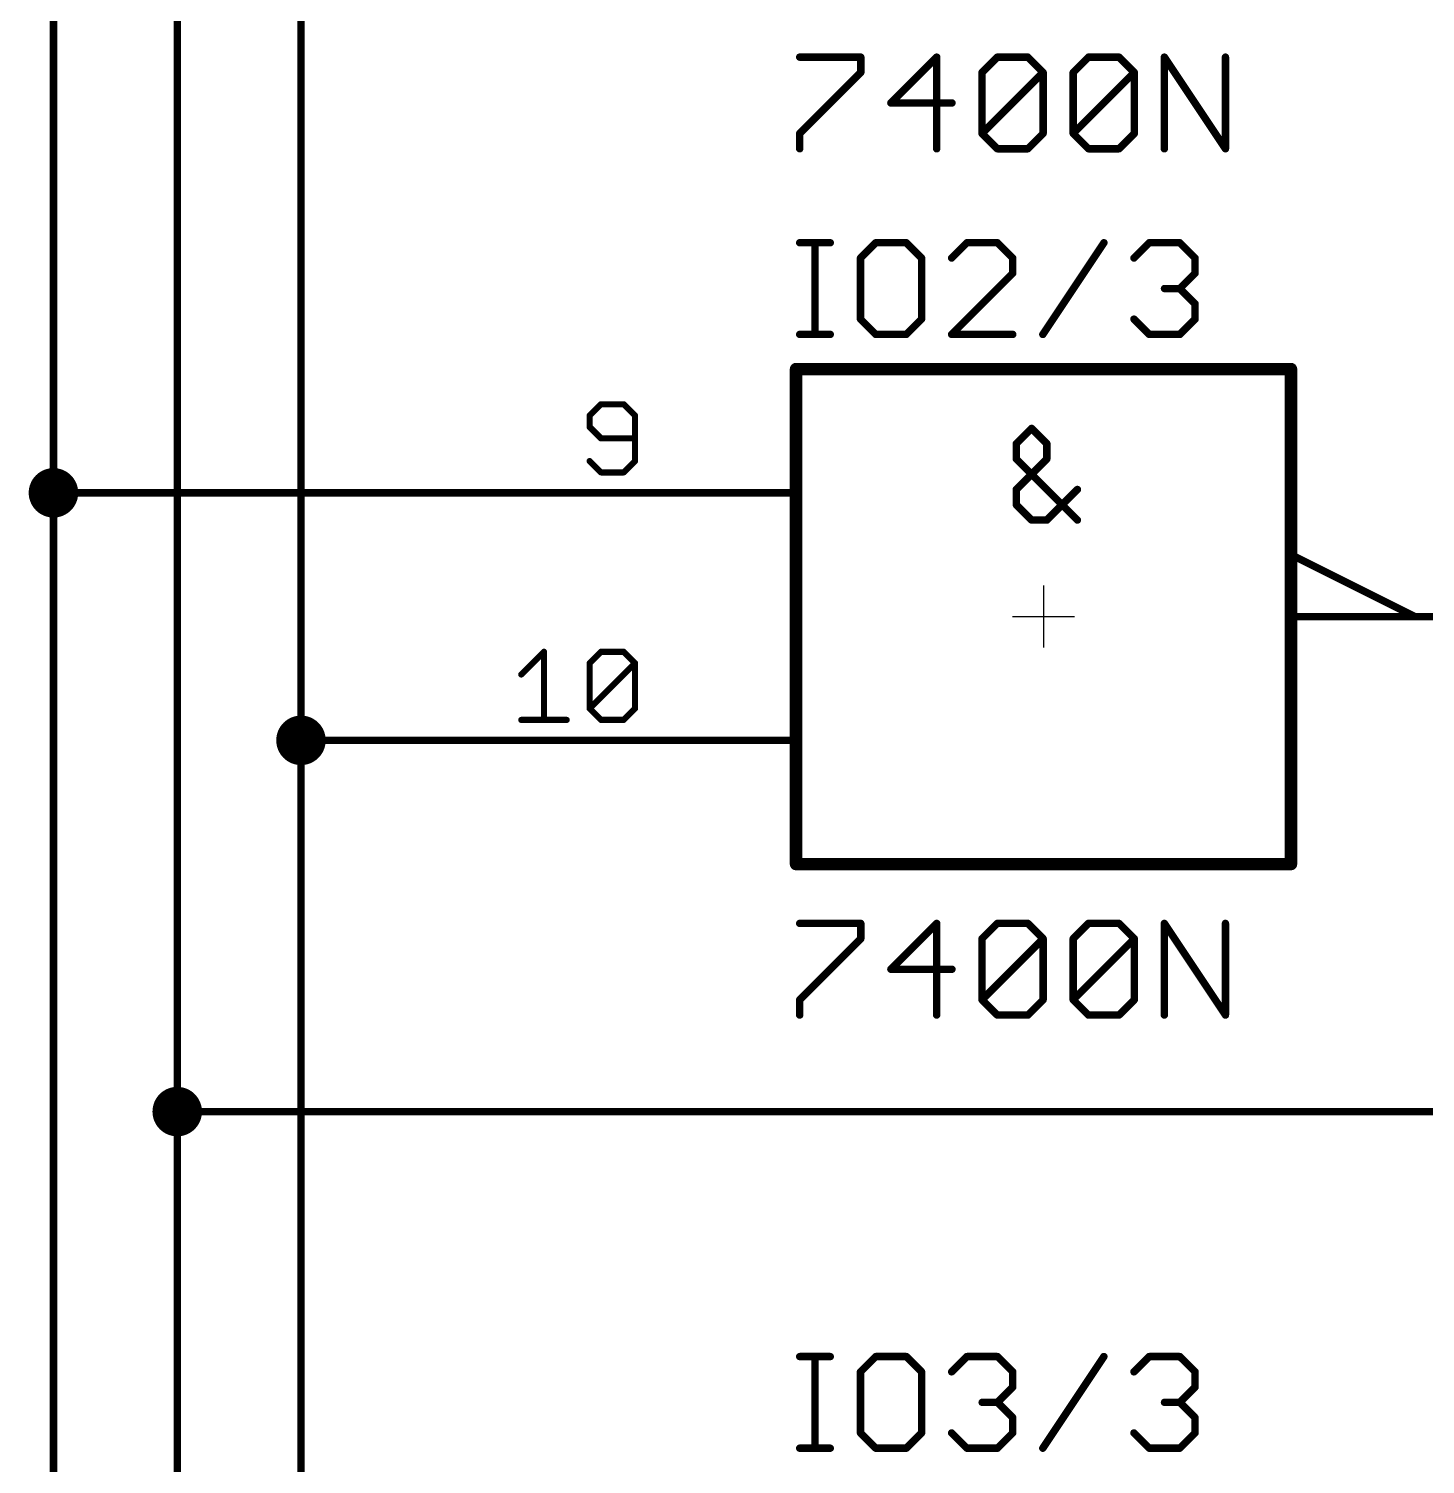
# Model space of a CAD drawing. Extents: x -34 to 81, y -13 to 101.
# Drawn here: x -33.53 to -4.86, y 15.62 to 45.09 of the extents above; entities that cross this region are included whole.
import ezdxf

# ---------------------------------------------------------------- set-up
doc = ezdxf.new("R2010")
doc.units = 0
for name, color, linetype in [('91', 94, 'CONTINUOUS'), ('94', 14, 'CONTINUOUS'), ('95', 250, 'CONTINUOUS'), ('96', 250, 'CONTINUOUS')]:
    doc.layers.add(name, color=color, linetype=linetype)

msp = doc.modelspace()

# ---------------------------------------------------------------- linework, layer by layer
at = {"layer": '91', "const_width": 0.1524}
for points in [[(-33.02, 71.12), (-33.02, 35.56)], [(-27.94, 30.48), (-27.94, 53.34)], [(-30.48, 22.86), (-30.48, 48.26)], [(-33.02, 35.56), (-33.02, 0)], [(-22.86, 35.56), (-33.02, 35.56)], [(-27.94, 10.16), (-27.94, 30.48)], [(-22.86, 30.48), (-27.94, 30.48)], [(-30.48, -7.62), (-30.48, 22.86)], [(2.54, 22.86), (-30.48, 22.86)]]:
    msp.add_lwpolyline(points, dxfattribs=at)
at = {"layer": '91'}
for points, const_width in [([(-33.02, 35.306, 1), (-33.02, 35.814, 1), (-33.02, 35.306)], 0.508), ([(-32.9819, 35.56, 1), (-33.0581, 35.56)], 0.0762), ([(-33.02, 35.5981, 1), (-33.02, 35.5219)], 0.0762), ([(-33.0581, 35.56, 1), (-32.9819, 35.56)], 0.0762), ([(-22.86, 35.5219, 1), (-22.86, 35.5981)], 0.0762), ([(-27.94, 30.226, 1), (-27.94, 30.734, 1), (-27.94, 30.226)], 0.508), ([(-27.9019, 30.48, 1), (-27.9781, 30.48)], 0.0762), ([(-27.94, 30.5181, 1), (-27.94, 30.4419)], 0.0762), ([(-27.9781, 30.48, 1), (-27.9019, 30.48)], 0.0762), ([(-22.86, 30.4419, 1), (-22.86, 30.5181)], 0.0762), ([(-30.48, 22.606, 1), (-30.48, 23.114, 1), (-30.48, 22.606)], 0.508), ([(-30.4419, 22.86, 1), (-30.5181, 22.86)], 0.0762), ([(-30.48, 22.8981, 1), (-30.48, 22.8219)], 0.0762), ([(-30.5181, 22.86, 1), (-30.4419, 22.86)], 0.0762)]:
    msp.add_lwpolyline(points, format="xyb", dxfattribs=dict(at, const_width=const_width))
at = {"layer": '94'}
for p, q in [((-12.7, 33.655), (-12.7, 32.385)), ((-13.335, 33.02), (-12.065, 33.02))]:
    msp.add_line(p, q, dxfattribs=at)
for points, const_width in [([(-7.62, 38.1), (-17.78, 38.1)], 0.254), ([(-17.78, 35.56), (-17.78, 38.1)], 0.254), ([(-7.62, 38.1), (-7.62, 34.29)], 0.254), ([(-12.9453, 36.8824), (-13.2588, 36.5689)], 0.1524), ([(-12.6317, 36.5689), (-12.9453, 36.8824)], 0.1524), ([(-13.2588, 36.5689), (-13.2588, 36.2553)], 0.1524), ([(-12.6317, 36.2553), (-12.6317, 36.5689)], 0.1524), ([(-13.2588, 35.6283), (-12.6317, 36.2553)], 0.1524), ([(-13.2588, 36.2553), (-12.0047, 35.0012)], 0.1524), ([(-17.78, 30.48), (-17.78, 35.56)], 0.254), ([(-13.2588, 35.3147), (-13.2588, 35.6283)], 0.1524), ([(-12.0047, 35.6283), (-12.6317, 35.0012)], 0.1524), ([(-22.86, 35.56), (-20.32, 35.56)], 0.1524), ([(-20.32, 35.56), (-17.78, 35.56)], 0.1524), ([(-12.9453, 35.0012), (-13.2588, 35.3147)], 0.1524), ([(-12.6317, 35.0012), (-12.9453, 35.0012)], 0.1524), ([(-7.62, 34.29), (-7.62, 33.02)], 0.254), ([(-5.08, 33.02), (-7.62, 34.29)], 0.1524), ([(-7.62, 33.02), (-7.62, 27.94)], 0.254), ([(-7.62, 33.02), (-5.08, 33.02)], 0.1524), ([(-2.54, 33.02), (-5.08, 33.02)], 0.1524), ([(-22.86, 30.48), (-20.32, 30.48)], 0.1524), ([(-20.32, 30.48), (-17.78, 30.48)], 0.1524), ([(-17.78, 27.94), (-17.78, 30.48)], 0.254), ([(-17.78, 27.94), (-7.62, 27.94)], 0.254)]:
    msp.add_lwpolyline(points, dxfattribs=dict(at, const_width=const_width))
for points, const_width in [([(-17.78, 38.1635, 1), (-17.78, 38.0365)], 0.127), ([(-17.7165, 38.1, 1), (-17.8435, 38.1)], 0.127), ([(-7.5565, 38.1, 1), (-7.6835, 38.1)], 0.127), ([(-7.62, 38.0365, 1), (-7.62, 38.1635)], 0.127), ([(-12.9183, 36.9093, 1), (-12.9722, 36.8555)], 0.0762), ([(-12.9183, 36.8555, 1), (-12.9722, 36.9093)], 0.0762), ([(-13.2207, 36.5689, 1), (-13.2969, 36.5689)], 0.0762), ([(-13.2857, 36.5958, 1), (-13.2319, 36.5419)], 0.0762), ([(-12.5936, 36.5689, 1), (-12.6698, 36.5689)], 0.0762), ([(-12.6587, 36.5419, 1), (-12.6048, 36.5958)], 0.0762), ([(-13.2319, 36.2823, 1), (-13.2857, 36.2284)], 0.0762), ([(-13.2969, 36.2553, 1), (-13.2207, 36.2553)], 0.0762), ([(-12.6698, 36.2553, 1), (-12.5936, 36.2553)], 0.0762), ([(-12.6048, 36.2284, 1), (-12.6587, 36.2823)], 0.0762), ([(-17.7165, 35.56, 1), (-17.8435, 35.56)], 0.127), ([(-13.2207, 35.6283, 1), (-13.2969, 35.6283)], 0.0762), ([(-13.2857, 35.6552, 1), (-13.2319, 35.6013)], 0.0762), ([(-11.9777, 35.6013, 1), (-12.0316, 35.6552)], 0.0762), ([(-22.86, 35.5981, 1), (-22.86, 35.5219)], 0.0762), ([(-20.32, 35.5981, 1), (-20.32, 35.5219)], 0.0762), ([(-20.32, 35.5219, 1), (-20.32, 35.5981)], 0.0762), ([(-17.8435, 35.56, 1), (-17.7165, 35.56)], 0.127), ([(-17.78, 35.5219, 1), (-17.78, 35.5981)], 0.0762), ([(-13.2319, 35.3417, 1), (-13.2857, 35.2878)], 0.0762), ([(-13.2969, 35.3147, 1), (-13.2207, 35.3147)], 0.0762), ([(-12.9453, 35.0393, 1), (-12.9453, 34.9631)], 0.0762), ([(-12.9722, 34.9743, 1), (-12.9183, 35.0281)], 0.0762), ([(-12.6587, 35.0281, 1), (-12.6048, 34.9743)], 0.0762), ([(-12.6317, 34.9631, 1), (-12.6317, 35.0393)], 0.0762), ([(-12.0316, 34.9743, 1), (-11.9777, 35.0281)], 0.0762), ([(-7.5565, 34.29, 1), (-7.6835, 34.29)], 0.127), ([(-7.6835, 34.29, 1), (-7.5565, 34.29)], 0.127), ([(-7.603, 34.3241, 1), (-7.637, 34.2559)], 0.0762), ([(-7.5565, 33.02, 1), (-7.6835, 33.02)], 0.127), ([(-7.6835, 33.02, 1), (-7.5565, 33.02)], 0.127), ([(-7.62, 33.0581, 1), (-7.62, 32.9819)], 0.0762), ([(-5.08, 33.0581, 1), (-5.08, 32.9819)], 0.0762), ([(-5.097, 32.9859, 1), (-5.063, 33.0541)], 0.0762), ([(-5.08, 32.9819, 1), (-5.08, 33.0581)], 0.0762), ([(-22.86, 30.5181, 1), (-22.86, 30.4419)], 0.0762), ([(-20.32, 30.5181, 1), (-20.32, 30.4419)], 0.0762), ([(-20.32, 30.4419, 1), (-20.32, 30.5181)], 0.0762), ([(-17.7165, 30.48, 1), (-17.8435, 30.48)], 0.127), ([(-17.8435, 30.48, 1), (-17.7165, 30.48)], 0.127), ([(-17.78, 30.4419, 1), (-17.78, 30.5181)], 0.0762), ([(-17.78, 28.0035, 1), (-17.78, 27.8765)], 0.127), ([(-17.8435, 27.94, 1), (-17.7165, 27.94)], 0.127), ([(-7.6835, 27.94, 1), (-7.5565, 27.94)], 0.127), ([(-7.62, 27.8765, 1), (-7.62, 28.0035)], 0.127)]:
    msp.add_lwpolyline(points, format="xyb", dxfattribs=dict(at, const_width=const_width))
at = {"layer": '95'}
for points, const_width in [([(-17.7038, 40.6924), (-17.0767, 40.6924)], 0.1524), ([(-17.3903, 38.8112), (-17.3903, 40.6924)], 0.1524), ([(-16.1429, 40.6924), (-16.4564, 40.3789)], 0.1524), ([(-15.5158, 40.6924), (-16.1429, 40.6924)], 0.1524), ([(-15.2023, 40.3789), (-15.5158, 40.6924)], 0.1524), ([(-14.2719, 40.6924), (-14.5854, 40.3789)], 0.1524), ([(-13.6448, 40.6924), (-14.2719, 40.6924)], 0.1524), ([(-13.3313, 40.3789), (-13.6448, 40.6924)], 0.1524), ([(-12.7144, 38.8112), (-11.4602, 40.6924)], 0.1524), ([(-10.8433, 40.3789), (-10.5298, 40.6924)], 0.1524), ([(-10.5298, 40.6924), (-9.9027, 40.6924)], 0.1524), ([(-9.9027, 40.6924), (-9.5892, 40.3789)], 0.1524), ([(-16.4564, 40.3789), (-16.4564, 39.1247)], 0.1524), ([(-15.2023, 39.1247), (-15.2023, 40.3789)], 0.1524), ([(-13.3313, 40.0653), (-13.3313, 40.3789)], 0.1524), ([(-9.5892, 40.3789), (-9.5892, 40.0653)], 0.1524), ([(-14.5854, 38.8112), (-13.3313, 40.0653)], 0.1524), ([(-9.5892, 40.0653), (-9.9027, 39.7518)], 0.1524), ([(-9.9027, 39.7518), (-10.2163, 39.7518)], 0.1524), ([(-9.9027, 39.7518), (-9.5892, 39.4383)], 0.1524), ([(-9.5892, 39.4383), (-9.5892, 39.1247)], 0.1524), ([(-16.4564, 39.1247), (-16.1429, 38.8112)], 0.1524), ([(-15.5158, 38.8112), (-15.2023, 39.1247)], 0.1524), ([(-10.5298, 38.8112), (-10.8433, 39.1247)], 0.1524), ([(-9.5892, 39.1247), (-9.9027, 38.8112)], 0.1524), ([(-17.7038, 38.8112), (-17.0767, 38.8112)], 0.1524), ([(-16.1429, 38.8112), (-15.5158, 38.8112)], 0.1524), ([(-13.3313, 38.8112), (-14.5854, 38.8112)], 0.1524), ([(-9.9027, 38.8112), (-10.5298, 38.8112)], 0.1524), ([(-21.7823, 37.3773), (-22.0154, 37.1443)], 0.127), ([(-21.3163, 37.3773), (-21.7823, 37.3773)], 0.127), ([(-21.0832, 37.1443), (-21.3163, 37.3773)], 0.127), ([(-22.0154, 37.1443), (-22.0154, 36.9112)], 0.127), ([(-21.0832, 36.2121), (-21.0832, 37.1443)], 0.127), ([(-22.0154, 36.9112), (-21.7823, 36.6782)], 0.127), ([(-21.7823, 36.6782), (-21.0832, 36.6782)], 0.127), ([(-22.0154, 36.2121), (-21.7823, 35.9791)], 0.127), ([(-21.3163, 35.9791), (-21.0832, 36.2121)], 0.127), ([(-21.7823, 35.9791), (-21.3163, 35.9791)], 0.127), ([(-23.4187, 31.8312), (-22.9526, 32.2973)], 0.127), ([(-22.9526, 32.2973), (-22.9526, 30.8991)], 0.127), ([(-22.0154, 32.0643), (-21.7823, 32.2973)], 0.127), ([(-22.0154, 31.1321), (-22.0154, 32.0643)], 0.127), ([(-22.0154, 31.1321), (-21.0832, 32.0643)], 0.127), ([(-21.7823, 32.2973), (-21.3163, 32.2973)], 0.127), ([(-21.3163, 32.2973), (-21.0832, 32.0643)], 0.127), ([(-21.0832, 32.0643), (-21.0832, 31.1321)], 0.127), ([(-23.4187, 30.8991), (-22.4865, 30.8991)], 0.127), ([(-21.7823, 30.8991), (-22.0154, 31.1321)], 0.127), ([(-21.3163, 30.8991), (-21.7823, 30.8991)], 0.127), ([(-21.0832, 31.1321), (-21.3163, 30.8991)], 0.127), ([(-17.7038, 17.8324), (-17.0767, 17.8324)], 0.1524), ([(-17.3903, 15.9512), (-17.3903, 17.8324)], 0.1524), ([(-16.1429, 17.8324), (-16.4564, 17.5189)], 0.1524), ([(-15.5158, 17.8324), (-16.1429, 17.8324)], 0.1524), ([(-15.2023, 17.5189), (-15.5158, 17.8324)], 0.1524), ([(-14.5854, 17.5189), (-14.2719, 17.8324)], 0.1524), ([(-14.2719, 17.8324), (-13.6448, 17.8324)], 0.1524), ([(-13.6448, 17.8324), (-13.3313, 17.5189)], 0.1524), ([(-12.7144, 15.9512), (-11.4602, 17.8324)], 0.1524), ([(-10.8433, 17.5189), (-10.5298, 17.8324)], 0.1524), ([(-10.5298, 17.8324), (-9.9027, 17.8324)], 0.1524), ([(-9.9027, 17.8324), (-9.5892, 17.5189)], 0.1524), ([(-16.4564, 17.5189), (-16.4564, 16.2647)], 0.1524), ([(-15.2023, 16.2647), (-15.2023, 17.5189)], 0.1524), ([(-13.3313, 17.5189), (-13.3313, 17.2053)], 0.1524), ([(-9.5892, 17.5189), (-9.5892, 17.2053)], 0.1524), ([(-13.3313, 17.2053), (-13.6448, 16.8918)], 0.1524), ([(-9.5892, 17.2053), (-9.9027, 16.8918)], 0.1524), ([(-13.6448, 16.8918), (-13.9583, 16.8918)], 0.1524), ([(-13.6448, 16.8918), (-13.3313, 16.5783)], 0.1524), ([(-9.9027, 16.8918), (-10.2163, 16.8918)], 0.1524), ([(-9.9027, 16.8918), (-9.5892, 16.5783)], 0.1524), ([(-13.3313, 16.5783), (-13.3313, 16.2647)], 0.1524), ([(-9.5892, 16.5783), (-9.5892, 16.2647)], 0.1524), ([(-16.4564, 16.2647), (-16.1429, 15.9512)], 0.1524), ([(-15.5158, 15.9512), (-15.2023, 16.2647)], 0.1524), ([(-14.2719, 15.9512), (-14.5854, 16.2647)], 0.1524), ([(-13.3313, 16.2647), (-13.6448, 15.9512)], 0.1524), ([(-10.5298, 15.9512), (-10.8433, 16.2647)], 0.1524), ([(-9.5892, 16.2647), (-9.9027, 15.9512)], 0.1524), ([(-17.7038, 15.9512), (-17.0767, 15.9512)], 0.1524), ([(-16.1429, 15.9512), (-15.5158, 15.9512)], 0.1524), ([(-13.6448, 15.9512), (-14.2719, 15.9512)], 0.1524), ([(-9.9027, 15.9512), (-10.5298, 15.9512)], 0.1524)]:
    msp.add_lwpolyline(points, dxfattribs=dict(at, const_width=const_width))
for points, const_width in [([(-17.7038, 40.7305, 1), (-17.7038, 40.6543)], 0.0762), ([(-17.3522, 40.6924, 1), (-17.4284, 40.6924)], 0.0762), ([(-17.0767, 40.6543, 1), (-17.0767, 40.7305)], 0.0762), ([(-16.1429, 40.7305, 1), (-16.1429, 40.6543)], 0.0762), ([(-16.116, 40.6655, 1), (-16.1698, 40.7193)], 0.0762), ([(-15.4889, 40.7193, 1), (-15.5428, 40.6655)], 0.0762), ([(-15.5158, 40.6543, 1), (-15.5158, 40.7305)], 0.0762), ([(-14.2719, 40.7305, 1), (-14.2719, 40.6543)], 0.0762), ([(-14.2449, 40.6655, 1), (-14.2988, 40.7193)], 0.0762), ([(-13.6179, 40.7193, 1), (-13.6717, 40.6655)], 0.0762), ([(-13.6448, 40.6543, 1), (-13.6448, 40.7305)], 0.0762), ([(-11.4285, 40.6713, 1), (-11.4919, 40.7135)], 0.0762), ([(-10.5298, 40.7305, 1), (-10.5298, 40.6543)], 0.0762), ([(-10.5029, 40.6655, 1), (-10.5567, 40.7193)], 0.0762), ([(-9.8758, 40.7193, 1), (-9.9297, 40.6655)], 0.0762), ([(-9.9027, 40.6543, 1), (-9.9027, 40.7305)], 0.0762), ([(-16.4834, 40.4058, 1), (-16.4295, 40.3519)], 0.0762), ([(-16.4183, 40.3789, 1), (-16.4945, 40.3789)], 0.0762), ([(-15.1642, 40.3789, 1), (-15.2404, 40.3789)], 0.0762), ([(-15.2292, 40.3519, 1), (-15.1754, 40.4058)], 0.0762), ([(-14.6123, 40.4058, 1), (-14.5585, 40.3519)], 0.0762), ([(-13.2932, 40.3789, 1), (-13.3694, 40.3789)], 0.0762), ([(-13.3582, 40.3519, 1), (-13.3043, 40.4058)], 0.0762), ([(-10.8703, 40.4058, 1), (-10.8164, 40.3519)], 0.0762), ([(-9.5511, 40.3789, 1), (-9.6273, 40.3789)], 0.0762), ([(-9.6161, 40.3519, 1), (-9.5622, 40.4058)], 0.0762), ([(-13.3694, 40.0653, 1), (-13.2932, 40.0653)], 0.0762), ([(-13.3043, 40.0384, 1), (-13.3582, 40.0923)], 0.0762), ([(-9.6273, 40.0653, 1), (-9.5511, 40.0653)], 0.0762), ([(-9.5622, 40.0384, 1), (-9.6161, 40.0923)], 0.0762), ([(-10.2163, 39.7899, 1), (-10.2163, 39.7137)], 0.0762), ([(-9.8758, 39.7787, 1), (-9.9297, 39.7249)], 0.0762), ([(-9.9297, 39.7787, 1), (-9.8758, 39.7249)], 0.0762), ([(-9.9027, 39.7137, 1), (-9.9027, 39.7899)], 0.0762), ([(-9.5511, 39.4383, 1), (-9.6273, 39.4383)], 0.0762), ([(-9.6161, 39.4113, 1), (-9.5622, 39.4652)], 0.0762), ([(-16.4295, 39.1517, 1), (-16.4834, 39.0978)], 0.0762), ([(-15.1754, 39.0978, 1), (-15.2292, 39.1517)], 0.0762), ([(-10.8164, 39.1517, 1), (-10.8703, 39.0978)], 0.0762), ([(-9.5622, 39.0978, 1), (-9.6161, 39.1517)], 0.0762), ([(-16.4945, 39.1247, 1), (-16.4183, 39.1247)], 0.0762), ([(-15.2404, 39.1247, 1), (-15.1642, 39.1247)], 0.0762), ([(-9.6273, 39.1247, 1), (-9.5511, 39.1247)], 0.0762), ([(-17.7038, 38.8493, 1), (-17.7038, 38.7731)], 0.0762), ([(-17.4284, 38.8112, 1), (-17.3522, 38.8112)], 0.0762), ([(-17.0767, 38.7731, 1), (-17.0767, 38.8493)], 0.0762), ([(-16.1429, 38.8493, 1), (-16.1429, 38.7731)], 0.0762), ([(-16.1698, 38.7843, 1), (-16.116, 38.8381)], 0.0762), ([(-15.5428, 38.8381, 1), (-15.4889, 38.7843)], 0.0762), ([(-15.5158, 38.7731, 1), (-15.5158, 38.8493)], 0.0762), ([(-14.5854, 38.8493, 1), (-14.5854, 38.7731)], 0.0762), ([(-14.6123, 38.8381, 1), (-14.5585, 38.7843)], 0.0762), ([(-13.3313, 38.7731, 1), (-13.3313, 38.8493)], 0.0762), ([(-12.7461, 38.8323, 1), (-12.6827, 38.7901)], 0.0762), ([(-10.5298, 38.8493, 1), (-10.5298, 38.7731)], 0.0762), ([(-10.5567, 38.7843, 1), (-10.5029, 38.8381)], 0.0762), ([(-9.9297, 38.8381, 1), (-9.8758, 38.7843)], 0.0762), ([(-9.9027, 38.7731, 1), (-9.9027, 38.8493)], 0.0762), ([(-21.7823, 37.409, 1), (-21.7823, 37.3455)], 0.0635), ([(-21.7599, 37.3548, 1), (-21.8048, 37.3997)], 0.0635), ([(-21.2938, 37.3997, 1), (-21.3387, 37.3548)], 0.0635), ([(-21.3163, 37.3455, 1), (-21.3163, 37.409)], 0.0635), ([(-21.9836, 37.1443, 1), (-22.0471, 37.1443)], 0.0635), ([(-22.0378, 37.1667, 1), (-21.9929, 37.1218)], 0.0635), ([(-21.0515, 37.1443, 1), (-21.115, 37.1443)], 0.0635), ([(-21.1057, 37.1218, 1), (-21.0608, 37.1667)], 0.0635), ([(-21.9929, 36.9337, 1), (-22.0378, 36.8888)], 0.0635), ([(-22.0471, 36.9112, 1), (-21.9836, 36.9112)], 0.0635), ([(-21.7823, 36.7099, 1), (-21.7823, 36.6464)], 0.0635), ([(-21.8048, 36.6557, 1), (-21.7599, 36.7006)], 0.0635), ([(-21.0832, 36.6464, 1), (-21.0832, 36.7099)], 0.0635), ([(-21.9929, 36.2346, 1), (-22.0378, 36.1897)], 0.0635), ([(-21.115, 36.2121, 1), (-21.0515, 36.2121)], 0.0635), ([(-21.0608, 36.1897, 1), (-21.1057, 36.2346)], 0.0635), ([(-21.7823, 36.0109, 1), (-21.7823, 35.9474)], 0.0635), ([(-21.8048, 35.9566, 1), (-21.7599, 36.0016)], 0.0635), ([(-21.3387, 36.0016, 1), (-21.2938, 35.9566)], 0.0635), ([(-21.3163, 35.9474, 1), (-21.3163, 36.0109)], 0.0635), ([(-22.9208, 32.2973, 1), (-22.9843, 32.2973)], 0.0635), ([(-22.9301, 32.2748, 1), (-22.975, 32.3197)], 0.0635), ([(-21.9836, 32.0643, 1), (-22.0471, 32.0643)], 0.0635), ([(-22.0378, 32.0867, 1), (-21.9929, 32.0418)], 0.0635), ([(-21.7823, 32.329, 1), (-21.7823, 32.2655)], 0.0635), ([(-21.7599, 32.2748, 1), (-21.8048, 32.3197)], 0.0635), ([(-21.2938, 32.3197, 1), (-21.3387, 32.2748)], 0.0635), ([(-21.3163, 32.2655, 1), (-21.3163, 32.329)], 0.0635), ([(-21.0515, 32.0643, 1), (-21.115, 32.0643)], 0.0635), ([(-21.0608, 32.0418, 1), (-21.1057, 32.0867)], 0.0635), ([(-21.1057, 32.0418, 1), (-21.0608, 32.0867)], 0.0635), ([(-23.4411, 31.8537, 1), (-23.3962, 31.8088)], 0.0635), ([(-23.4187, 30.9308, 1), (-23.4187, 30.8674)], 0.0635), ([(-22.4865, 30.8674, 1), (-22.4865, 30.9308)], 0.0635), ([(-21.9929, 31.1546, 1), (-22.0378, 31.1097)], 0.0635), ([(-22.0378, 31.1546, 1), (-21.9929, 31.1097)], 0.0635), ([(-22.0471, 31.1321, 1), (-21.9836, 31.1321)], 0.0635), ([(-21.7823, 30.9308, 1), (-21.7823, 30.8674)], 0.0635), ([(-21.8048, 30.8766, 1), (-21.7599, 30.9216)], 0.0635), ([(-21.3387, 30.9216, 1), (-21.2938, 30.8766)], 0.0635), ([(-21.3163, 30.8674, 1), (-21.3163, 30.9308)], 0.0635), ([(-21.115, 31.1321, 1), (-21.0515, 31.1321)], 0.0635), ([(-21.0608, 31.1097, 1), (-21.1057, 31.1546)], 0.0635), ([(-22.9843, 30.8991, 1), (-22.9208, 30.8991)], 0.0635), ([(-17.7038, 17.8705, 1), (-17.7038, 17.7943)], 0.0762), ([(-17.3522, 17.8324, 1), (-17.4284, 17.8324)], 0.0762), ([(-17.0767, 17.7943, 1), (-17.0767, 17.8705)], 0.0762), ([(-16.1429, 17.8705, 1), (-16.1429, 17.7943)], 0.0762), ([(-16.116, 17.8055, 1), (-16.1698, 17.8593)], 0.0762), ([(-15.4889, 17.8593, 1), (-15.5428, 17.8055)], 0.0762), ([(-15.5158, 17.7943, 1), (-15.5158, 17.8705)], 0.0762), ([(-14.2719, 17.8705, 1), (-14.2719, 17.7943)], 0.0762), ([(-14.2449, 17.8055, 1), (-14.2988, 17.8593)], 0.0762), ([(-13.6179, 17.8593, 1), (-13.6717, 17.8055)], 0.0762), ([(-13.6448, 17.7943, 1), (-13.6448, 17.8705)], 0.0762), ([(-11.4285, 17.8113, 1), (-11.4919, 17.8535)], 0.0762), ([(-10.5298, 17.8705, 1), (-10.5298, 17.7943)], 0.0762), ([(-10.5029, 17.8055, 1), (-10.5567, 17.8593)], 0.0762), ([(-9.8758, 17.8593, 1), (-9.9297, 17.8055)], 0.0762), ([(-9.9027, 17.7943, 1), (-9.9027, 17.8705)], 0.0762), ([(-16.4834, 17.5458, 1), (-16.4295, 17.4919)], 0.0762), ([(-16.4183, 17.5189, 1), (-16.4945, 17.5189)], 0.0762), ([(-15.1642, 17.5189, 1), (-15.2404, 17.5189)], 0.0762), ([(-15.2292, 17.4919, 1), (-15.1754, 17.5458)], 0.0762), ([(-14.6123, 17.5458, 1), (-14.5585, 17.4919)], 0.0762), ([(-13.2932, 17.5189, 1), (-13.3694, 17.5189)], 0.0762), ([(-13.3582, 17.4919, 1), (-13.3043, 17.5458)], 0.0762), ([(-10.8703, 17.5458, 1), (-10.8164, 17.4919)], 0.0762), ([(-9.5511, 17.5189, 1), (-9.6273, 17.5189)], 0.0762), ([(-9.6161, 17.4919, 1), (-9.5622, 17.5458)], 0.0762), ([(-13.3694, 17.2053, 1), (-13.2932, 17.2053)], 0.0762), ([(-13.3043, 17.1784, 1), (-13.3582, 17.2323)], 0.0762), ([(-9.6273, 17.2053, 1), (-9.5511, 17.2053)], 0.0762), ([(-9.5622, 17.1784, 1), (-9.6161, 17.2323)], 0.0762), ([(-13.9583, 16.9299, 1), (-13.9583, 16.8537)], 0.0762), ([(-13.6179, 16.9187, 1), (-13.6717, 16.8649)], 0.0762), ([(-13.6717, 16.9187, 1), (-13.6179, 16.8649)], 0.0762), ([(-13.6448, 16.8537, 1), (-13.6448, 16.9299)], 0.0762), ([(-10.2163, 16.9299, 1), (-10.2163, 16.8537)], 0.0762), ([(-9.8758, 16.9187, 1), (-9.9297, 16.8649)], 0.0762), ([(-9.9297, 16.9187, 1), (-9.8758, 16.8649)], 0.0762), ([(-9.9027, 16.8537, 1), (-9.9027, 16.9299)], 0.0762), ([(-13.2932, 16.5783, 1), (-13.3694, 16.5783)], 0.0762), ([(-13.3582, 16.5513, 1), (-13.3043, 16.6052)], 0.0762), ([(-9.5511, 16.5783, 1), (-9.6273, 16.5783)], 0.0762), ([(-9.6161, 16.5513, 1), (-9.5622, 16.6052)], 0.0762), ([(-16.4295, 16.2917, 1), (-16.4834, 16.2378)], 0.0762), ([(-16.4945, 16.2647, 1), (-16.4183, 16.2647)], 0.0762), ([(-15.2404, 16.2647, 1), (-15.1642, 16.2647)], 0.0762), ([(-15.1754, 16.2378, 1), (-15.2292, 16.2917)], 0.0762), ([(-14.5585, 16.2917, 1), (-14.6123, 16.2378)], 0.0762), ([(-13.3694, 16.2647, 1), (-13.2932, 16.2647)], 0.0762), ([(-13.3043, 16.2378, 1), (-13.3582, 16.2917)], 0.0762), ([(-10.8164, 16.2917, 1), (-10.8703, 16.2378)], 0.0762), ([(-9.6273, 16.2647, 1), (-9.5511, 16.2647)], 0.0762), ([(-9.5622, 16.2378, 1), (-9.6161, 16.2917)], 0.0762), ([(-17.7038, 15.9893, 1), (-17.7038, 15.9131)], 0.0762), ([(-17.4284, 15.9512, 1), (-17.3522, 15.9512)], 0.0762), ([(-17.0767, 15.9131, 1), (-17.0767, 15.9893)], 0.0762), ([(-16.1429, 15.9893, 1), (-16.1429, 15.9131)], 0.0762), ([(-16.1698, 15.9243, 1), (-16.116, 15.9781)], 0.0762), ([(-15.5428, 15.9781, 1), (-15.4889, 15.9243)], 0.0762), ([(-15.5158, 15.9131, 1), (-15.5158, 15.9893)], 0.0762), ([(-14.2719, 15.9893, 1), (-14.2719, 15.9131)], 0.0762), ([(-14.2988, 15.9243, 1), (-14.2449, 15.9781)], 0.0762), ([(-13.6717, 15.9781, 1), (-13.6179, 15.9243)], 0.0762), ([(-13.6448, 15.9131, 1), (-13.6448, 15.9893)], 0.0762), ([(-12.7461, 15.9723, 1), (-12.6827, 15.9301)], 0.0762), ([(-10.5298, 15.9893, 1), (-10.5298, 15.9131)], 0.0762), ([(-10.5567, 15.9243, 1), (-10.5029, 15.9781)], 0.0762), ([(-9.9297, 15.9781, 1), (-9.8758, 15.9243)], 0.0762), ([(-9.9027, 15.9131, 1), (-9.9027, 15.9893)], 0.0762)]:
    msp.add_lwpolyline(points, format="xyb", dxfattribs=dict(at, const_width=const_width))
at = {"layer": '96', "const_width": 0.1524}
for points in [[(-17.7038, 44.5024), (-16.4497, 44.5024)], [(-16.4497, 44.5024), (-16.4497, 44.1889)], [(-14.8922, 44.5024), (-15.8328, 43.5618)], [(-14.8922, 42.6212), (-14.8922, 44.5024)], [(-13.9617, 44.1889), (-13.6482, 44.5024)], [(-13.6482, 44.5024), (-13.0211, 44.5024)], [(-13.0211, 44.5024), (-12.7076, 44.1889)], [(-12.0907, 44.1889), (-11.7772, 44.5024)], [(-11.7772, 44.5024), (-11.1501, 44.5024)], [(-11.1501, 44.5024), (-10.8366, 44.1889)], [(-10.2196, 42.6212), (-10.2196, 44.5024)], [(-10.2196, 44.5024), (-8.9655, 42.6212)], [(-8.9655, 42.6212), (-8.9655, 44.5024)], [(-16.4497, 44.1889), (-17.7038, 42.9347)], [(-13.9617, 42.9347), (-13.9617, 44.1889)], [(-13.9617, 42.9347), (-12.7076, 44.1889)], [(-12.7076, 44.1889), (-12.7076, 42.9347)], [(-12.0907, 42.9347), (-12.0907, 44.1889)], [(-12.0907, 42.9347), (-10.8366, 44.1889)], [(-10.8366, 44.1889), (-10.8366, 42.9347)], [(-15.8328, 43.5618), (-14.5786, 43.5618)], [(-17.7038, 42.9347), (-17.7038, 42.6212)], [(-13.6482, 42.6212), (-13.9617, 42.9347)], [(-12.7076, 42.9347), (-13.0211, 42.6212)], [(-11.7772, 42.6212), (-12.0907, 42.9347)], [(-10.8366, 42.9347), (-11.1501, 42.6212)], [(-13.0211, 42.6212), (-13.6482, 42.6212)], [(-11.1501, 42.6212), (-11.7772, 42.6212)], [(-17.7038, 26.7224), (-16.4497, 26.7224)], [(-16.4497, 26.7224), (-16.4497, 26.4089)], [(-14.8922, 26.7224), (-15.8328, 25.7818)], [(-14.8922, 24.8412), (-14.8922, 26.7224)], [(-13.9617, 26.4089), (-13.6482, 26.7224)], [(-13.6482, 26.7224), (-13.0211, 26.7224)], [(-13.0211, 26.7224), (-12.7076, 26.4089)], [(-12.0907, 26.4089), (-11.7772, 26.7224)], [(-11.7772, 26.7224), (-11.1501, 26.7224)], [(-11.1501, 26.7224), (-10.8366, 26.4089)], [(-10.2196, 24.8412), (-10.2196, 26.7224)], [(-10.2196, 26.7224), (-8.9655, 24.8412)], [(-8.9655, 24.8412), (-8.9655, 26.7224)], [(-16.4497, 26.4089), (-17.7038, 25.1547)], [(-13.9617, 25.1547), (-13.9617, 26.4089)], [(-13.9617, 25.1547), (-12.7076, 26.4089)], [(-12.7076, 26.4089), (-12.7076, 25.1547)], [(-12.0907, 25.1547), (-12.0907, 26.4089)], [(-12.0907, 25.1547), (-10.8366, 26.4089)], [(-10.8366, 26.4089), (-10.8366, 25.1547)], [(-15.8328, 25.7818), (-14.5786, 25.7818)], [(-17.7038, 25.1547), (-17.7038, 24.8412)], [(-13.6482, 24.8412), (-13.9617, 25.1547)], [(-12.7076, 25.1547), (-13.0211, 24.8412)], [(-11.7772, 24.8412), (-12.0907, 25.1547)], [(-10.8366, 25.1547), (-11.1501, 24.8412)], [(-13.0211, 24.8412), (-13.6482, 24.8412)], [(-11.1501, 24.8412), (-11.7772, 24.8412)]]:
    msp.add_lwpolyline(points, dxfattribs=at)
at = {"layer": '96', "const_width": 0.0762}
for points in [[(-17.7038, 44.5405, 1), (-17.7038, 44.4643)], [(-16.4116, 44.5024, 1), (-16.4878, 44.5024)], [(-16.4497, 44.4643, 1), (-16.4497, 44.5405)], [(-14.8541, 44.5024, 1), (-14.9303, 44.5024)], [(-14.8652, 44.4755, 1), (-14.9191, 44.5293)], [(-13.6482, 44.5405, 1), (-13.6482, 44.4643)], [(-13.6212, 44.4755, 1), (-13.6751, 44.5293)], [(-12.9942, 44.5293, 1), (-13.0481, 44.4755)], [(-13.0211, 44.4643, 1), (-13.0211, 44.5405)], [(-11.7772, 44.5405, 1), (-11.7772, 44.4643)], [(-11.7502, 44.4755, 1), (-11.8041, 44.5293)], [(-11.1231, 44.5293, 1), (-11.177, 44.4755)], [(-11.1501, 44.4643, 1), (-11.1501, 44.5405)], [(-10.1879, 44.5235, 1), (-10.2514, 44.4813)], [(-10.1815, 44.5024, 1), (-10.2577, 44.5024)], [(-8.9274, 44.5024, 1), (-9.0036, 44.5024)], [(-16.4878, 44.1889, 1), (-16.4116, 44.1889)], [(-16.4227, 44.1619, 1), (-16.4766, 44.2158)], [(-13.9887, 44.2158, 1), (-13.9348, 44.1619)], [(-13.9236, 44.1889, 1), (-13.9998, 44.1889)], [(-12.6695, 44.1889, 1), (-12.7457, 44.1889)], [(-12.6806, 44.1619, 1), (-12.7345, 44.2158)], [(-12.7345, 44.1619, 1), (-12.6806, 44.2158)], [(-12.0526, 44.1889, 1), (-12.1288, 44.1889)], [(-12.1176, 44.2158, 1), (-12.0637, 44.1619)], [(-10.7985, 44.1889, 1), (-10.8747, 44.1889)], [(-10.8096, 44.1619, 1), (-10.8635, 44.2158)], [(-10.8635, 44.1619, 1), (-10.8096, 44.2158)], [(-15.8328, 43.5999, 1), (-15.8328, 43.5237)], [(-15.8597, 43.5887, 1), (-15.8058, 43.5349)], [(-14.5786, 43.5237, 1), (-14.5786, 43.5999)], [(-17.6657, 42.9347, 1), (-17.7419, 42.9347)], [(-17.7307, 42.9617, 1), (-17.6769, 42.9078)], [(-13.9348, 42.9617, 1), (-13.9887, 42.9078)], [(-13.9887, 42.9617, 1), (-13.9348, 42.9078)], [(-13.9998, 42.9347, 1), (-13.9236, 42.9347)], [(-12.7457, 42.9347, 1), (-12.6695, 42.9347)], [(-12.6806, 42.9078, 1), (-12.7345, 42.9617)], [(-12.0637, 42.9617, 1), (-12.1176, 42.9078)], [(-12.1176, 42.9617, 1), (-12.0637, 42.9078)], [(-12.1288, 42.9347, 1), (-12.0526, 42.9347)], [(-10.8747, 42.9347, 1), (-10.7985, 42.9347)], [(-10.8096, 42.9078, 1), (-10.8635, 42.9617)], [(-17.7419, 42.6212, 1), (-17.6657, 42.6212)], [(-14.9303, 42.6212, 1), (-14.8541, 42.6212)], [(-13.6482, 42.6593, 1), (-13.6482, 42.5831)], [(-13.6751, 42.5943, 1), (-13.6212, 42.6481)], [(-13.0481, 42.6481, 1), (-12.9942, 42.5943)], [(-13.0211, 42.5831, 1), (-13.0211, 42.6593)], [(-11.7772, 42.6593, 1), (-11.7772, 42.5831)], [(-11.8041, 42.5943, 1), (-11.7502, 42.6481)], [(-11.177, 42.6481, 1), (-11.1231, 42.5943)], [(-11.1501, 42.5831, 1), (-11.1501, 42.6593)], [(-10.2577, 42.6212, 1), (-10.1815, 42.6212)], [(-9.0036, 42.6212, 1), (-8.9274, 42.6212)], [(-8.9972, 42.6001, 1), (-8.9338, 42.6423)], [(-17.7038, 26.7605, 1), (-17.7038, 26.6843)], [(-16.4116, 26.7224, 1), (-16.4878, 26.7224)], [(-16.4497, 26.6843, 1), (-16.4497, 26.7605)], [(-14.8541, 26.7224, 1), (-14.9303, 26.7224)], [(-14.8652, 26.6955, 1), (-14.9191, 26.7493)], [(-13.6482, 26.7605, 1), (-13.6482, 26.6843)], [(-13.6212, 26.6955, 1), (-13.6751, 26.7493)], [(-12.9942, 26.7493, 1), (-13.0481, 26.6955)], [(-13.0211, 26.6843, 1), (-13.0211, 26.7605)], [(-11.7772, 26.7605, 1), (-11.7772, 26.6843)], [(-11.7502, 26.6955, 1), (-11.8041, 26.7493)], [(-11.1231, 26.7493, 1), (-11.177, 26.6955)], [(-11.1501, 26.6843, 1), (-11.1501, 26.7605)], [(-10.1879, 26.7435, 1), (-10.2514, 26.7013)], [(-10.1815, 26.7224, 1), (-10.2577, 26.7224)], [(-8.9274, 26.7224, 1), (-9.0036, 26.7224)], [(-16.4878, 26.4089, 1), (-16.4116, 26.4089)], [(-16.4227, 26.3819, 1), (-16.4766, 26.4358)], [(-13.9887, 26.4358, 1), (-13.9348, 26.3819)], [(-13.9236, 26.4089, 1), (-13.9998, 26.4089)], [(-12.6695, 26.4089, 1), (-12.7457, 26.4089)], [(-12.6806, 26.3819, 1), (-12.7345, 26.4358)], [(-12.7345, 26.3819, 1), (-12.6806, 26.4358)], [(-12.0526, 26.4089, 1), (-12.1288, 26.4089)], [(-12.1176, 26.4358, 1), (-12.0637, 26.3819)], [(-10.7985, 26.4089, 1), (-10.8747, 26.4089)], [(-10.8096, 26.3819, 1), (-10.8635, 26.4358)], [(-10.8635, 26.3819, 1), (-10.8096, 26.4358)], [(-15.8328, 25.8199, 1), (-15.8328, 25.7437)], [(-15.8597, 25.8087, 1), (-15.8058, 25.7549)], [(-14.5786, 25.7437, 1), (-14.5786, 25.8199)], [(-17.6657, 25.1547, 1), (-17.7419, 25.1547)], [(-17.7307, 25.1817, 1), (-17.6769, 25.1278)], [(-13.9348, 25.1817, 1), (-13.9887, 25.1278)], [(-13.9887, 25.1817, 1), (-13.9348, 25.1278)], [(-13.9998, 25.1547, 1), (-13.9236, 25.1547)], [(-12.7457, 25.1547, 1), (-12.6695, 25.1547)], [(-12.6806, 25.1278, 1), (-12.7345, 25.1817)], [(-12.0637, 25.1817, 1), (-12.1176, 25.1278)], [(-12.1176, 25.1817, 1), (-12.0637, 25.1278)], [(-12.1288, 25.1547, 1), (-12.0526, 25.1547)], [(-10.8747, 25.1547, 1), (-10.7985, 25.1547)], [(-10.8096, 25.1278, 1), (-10.8635, 25.1817)], [(-17.7419, 24.8412, 1), (-17.6657, 24.8412)], [(-14.9303, 24.8412, 1), (-14.8541, 24.8412)], [(-13.6482, 24.8793, 1), (-13.6482, 24.8031)], [(-13.6751, 24.8143, 1), (-13.6212, 24.8681)], [(-13.0481, 24.8681, 1), (-12.9942, 24.8143)], [(-13.0211, 24.8031, 1), (-13.0211, 24.8793)], [(-11.7772, 24.8793, 1), (-11.7772, 24.8031)], [(-11.8041, 24.8143, 1), (-11.7502, 24.8681)], [(-11.177, 24.8681, 1), (-11.1231, 24.8143)], [(-11.1501, 24.8031, 1), (-11.1501, 24.8793)], [(-10.2577, 24.8412, 1), (-10.1815, 24.8412)], [(-9.0036, 24.8412, 1), (-8.9274, 24.8412)], [(-8.9972, 24.8201, 1), (-8.9338, 24.8623)]]:
    msp.add_lwpolyline(points, format="xyb", dxfattribs=at)

doc.saveas('drawing.dxf')
